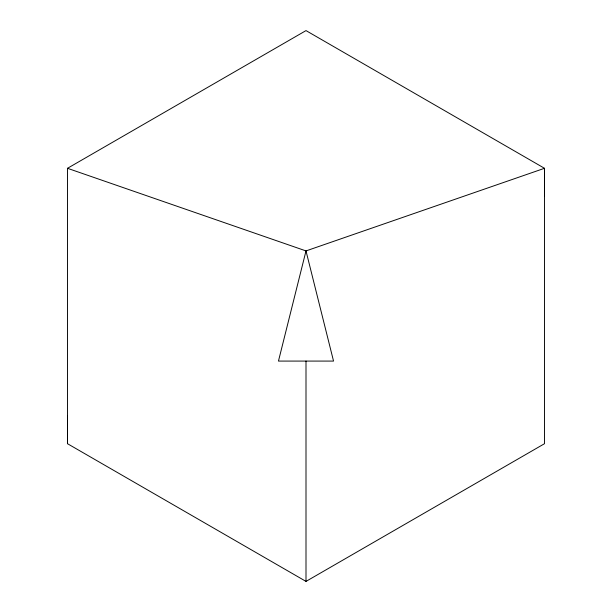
<?xml version="1.0" encoding="UTF-8"?>
<svg xmlns="http://www.w3.org/2000/svg" width="612" height="612" viewBox="0 0 612 612"><rect width="100%" height="100%" fill="white"/><g stroke="black" fill="none" stroke-linecap="round" stroke-linejoin="round"><path stroke-width="0.92" d="M67.496 443.7L67.496 168.3L306 30.6L544.504 168.3L544.504 443.7L306 581.4L67.496 443.7L67.496 416.16M544.504 195.84L544.504 168.3L306 250.92L67.496 168.3M306 361.08L306 581.4M306 250.92L278.46 361.08L333.54 361.08L306 250.92"/></g></svg>
